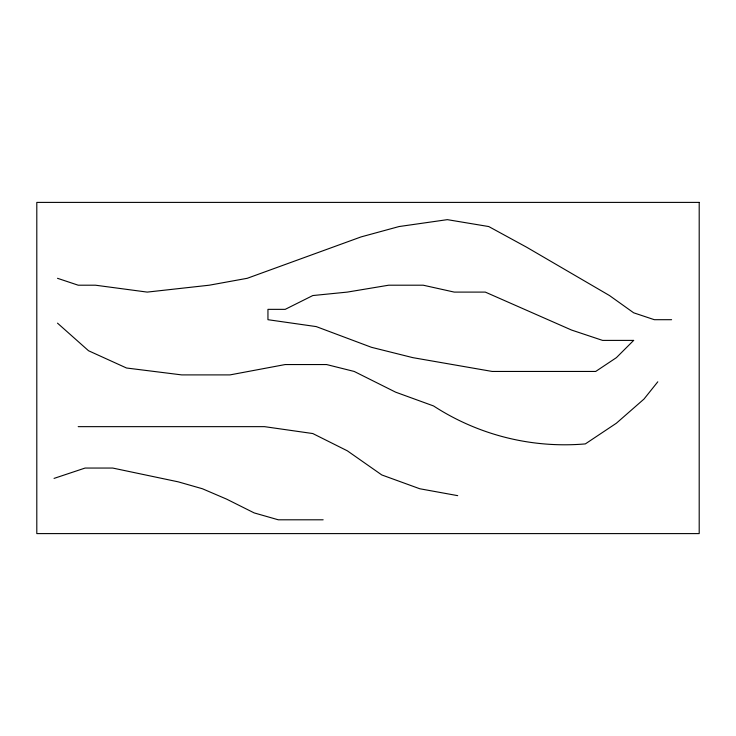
<?xml version="1.0" encoding="UTF-8"?>
<svg xmlns="http://www.w3.org/2000/svg" width="736" height="736" viewBox="0 0 736 736"><rect width="100%" height="100%" fill="white"/><g stroke="black" fill="none" stroke-linecap="round" stroke-linejoin="round"><path stroke-width="1.1" d="M657.8 381.8L644 399.05L616.4 423.2L585.35 443.9A240.672 240.672 0 0 1 433.55 405.95L395.6 392.15L354.2 371.45L326.6 364.55L285.2 364.55L230 374.9L181.7 374.9L126.5 368L88.55 350.75L57.5 323.15M54.05 478.4L85.1 468.05L112.7 468.05L178.25 481.85L202.4 488.75L226.55 499.1L254.15 512.9L278.3 519.8L323.15 519.8M671.6 319.7L654.35 319.7L633.65 312.8L609.5 295.55L526.7 247.25L488.75 226.55L447.35 219.65L399.05 226.55L361.1 236.9L247.25 278.3L209.3 285.2L147.2 292.1L95.45 285.2L78.2 285.2L57.5 278.3M78.2 426.65L264.5 426.65L312.8 433.55L347.3 450.8L381.8 474.95L419.75 488.75L457.7 495.65M633.65 340.4L616.4 357.65L595.7 371.45L492.2 371.45L412.85 357.65L371.45 347.3L316.25 326.6L267.95 319.7L267.95 309.35L285.2 309.35L312.8 295.55L347.3 292.1L388.7 285.2L423.2 285.2L454.25 292.1L485.3 292.1L571.55 330.05L602.6 340.4L633.65 340.4M699.2 202.4L36.8 202.4L36.8 533.6L699.2 533.6L699.2 202.4"/></g></svg>
